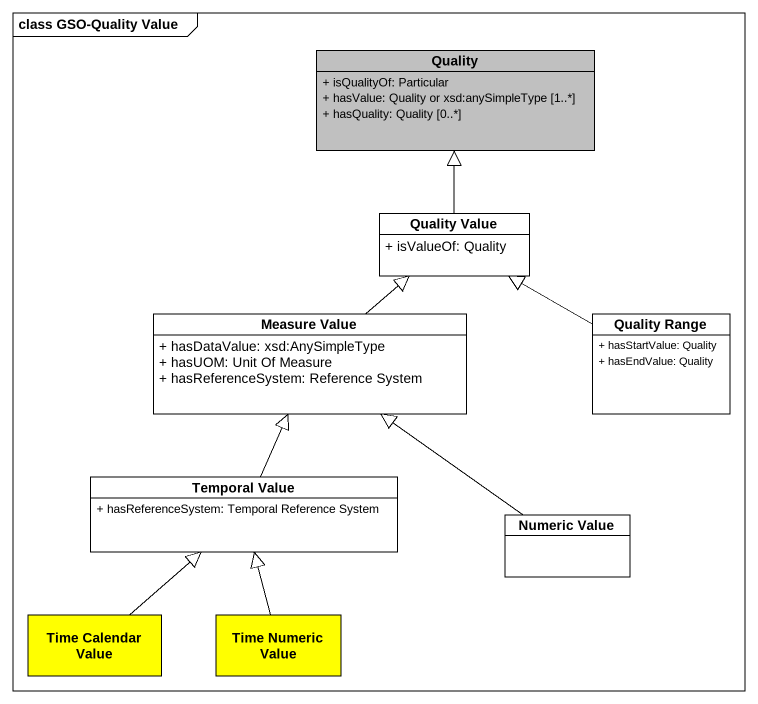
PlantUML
@startuml
mainframe class GSO-Quality Value
hide circle
hide empty members
skinparam classAttributeIconSize 0
class Quality #C0C0C0 {
  + isQualityOf: Particular
  + hasValue: Quality or xsd:anySimpleType [1..*]
  + hasQuality: Quality [0..*]
}
class "Quality Value" as Quality_Value {
  + isValueOf: Quality
}
class "Measure Value" as Measure_Value {
  + hasDataValue: xsd:AnySimpleType
  + hasUOM: Unit Of Measure
  + hasReferenceSystem: Reference System
}
class "Quality Range" as Quality_Range {
  + hasStartValue: Quality
  + hasEndValue: Quality
}
class "Temporal Value" as Temporal_Value {
  + hasReferenceSystem: Temporal Reference System
}
class "Numeric Value" as Numeric_Value
class "Time Calendar Value" as Time_Calendar_Value #FFFF00
class "Time Numeric Value" as Time_Numeric_Value #FFFF00
Quality_Value -up-|> Quality
Measure_Value -up-|> Quality_Value
Quality_Range -left-|> Quality_Value
Temporal_Value -up-|> Measure_Value
Numeric_Value -up-|> Measure_Value
Time_Calendar_Value -up-|> Temporal_Value
Time_Numeric_Value -up-|> Temporal_Value
@enduml
